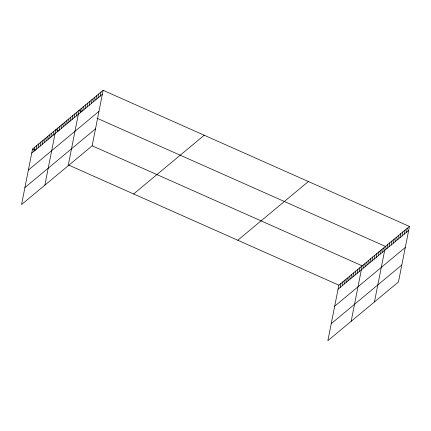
<?xml version="1.0" encoding="UTF-8"?>
<svg xmlns="http://www.w3.org/2000/svg" width="431" height="431" viewBox="0 0 431 431"><rect width="100%" height="100%" fill="white"/><g stroke="black" fill="none" stroke-linecap="round" stroke-linejoin="round"><path stroke-width="0.65" d="M103.138 90.316L32.54 149.04L21.55 204.553L92.148 145.829L103.138 90.316L409.45 226.447L398.459 281.96L327.862 340.684L338.852 285.171L409.45 226.447M33.866 151.303L34.658 147.278M35.983 149.541L36.78 145.516M38.1 147.779L38.898 143.755M40.218 146.017L41.015 141.993M42.335 144.256L43.132 140.231M44.452 142.494L45.25 138.47M46.57 140.727L47.367 136.708M48.687 138.965L49.484 134.946M50.81 137.203L51.601 133.184M52.927 135.442L53.724 131.423M44.846 185.174L55.841 129.661L58.729 130.943M57.161 131.918L57.959 127.899M59.279 130.157L60.076 126.138M61.396 128.395L62.193 124.376M63.513 126.633L64.311 122.614M65.631 124.871L66.428 120.852M67.753 123.11L68.545 119.091M69.87 121.348L70.662 117.329M71.988 119.586L72.785 115.567M74.105 117.825L74.902 113.806M76.222 116.063L77.02 112.044M68.146 165.795L79.137 110.282L82.025 111.564M80.522 112.486L81.319 108.467M82.704 110.67L83.501 106.651M84.885 108.854L85.683 104.835M87.067 107.039L87.865 103.02M89.249 105.229L90.047 101.204M91.431 103.413L92.229 99.389M93.613 101.597L94.411 97.573M95.795 99.782L96.592 95.757M97.977 97.966L98.774 93.942M100.164 96.151L100.956 92.126M340.172 287.434L340.969 283.409M342.289 285.672L343.087 281.648M344.412 283.91L345.204 279.886M346.529 282.149L347.321 278.124M348.647 280.387L349.444 276.363M350.764 278.625L351.561 274.601M352.881 276.864L353.679 272.839M354.999 275.102L355.796 271.077M357.116 273.34L357.913 269.316M359.233 271.578L360.03 267.554M351.157 321.305L362.148 265.792L92.229 145.834M363.473 268.05L364.265 264.031M365.59 266.288L366.388 262.269M367.708 264.526L368.505 260.507M369.825 262.765L370.622 258.745M371.942 261.003L372.74 256.984M374.06 259.241L374.857 255.222M376.177 257.479L376.974 253.46M378.294 255.718L379.091 251.699M380.417 253.956L381.209 249.937M382.534 252.194L383.331 248.175M374.453 301.926L385.449 246.413L97.045 118.239M386.833 248.617L387.631 244.598M389.015 246.801L389.813 242.782M391.197 244.986L391.994 240.967M393.379 243.176L394.176 239.151M395.561 241.36L396.358 237.336M397.743 239.544L398.54 235.52M399.925 237.729L400.722 233.704M402.107 235.913L402.904 231.889M404.289 234.098L405.086 230.073M406.471 232.282L407.268 228.263M31.743 153.064L102.346 94.335M28.381 170.056L98.979 111.327M24.917 187.56L95.515 128.837M133.626 193.966L204.224 135.237M237.772 240.25L308.37 181.521M338.055 289.196L408.653 230.466M334.693 306.188L405.291 247.459M331.223 323.692L401.821 264.968M32.54 149.04L35.428 150.322M68.933 165.213L338.852 285.171"/></g></svg>
